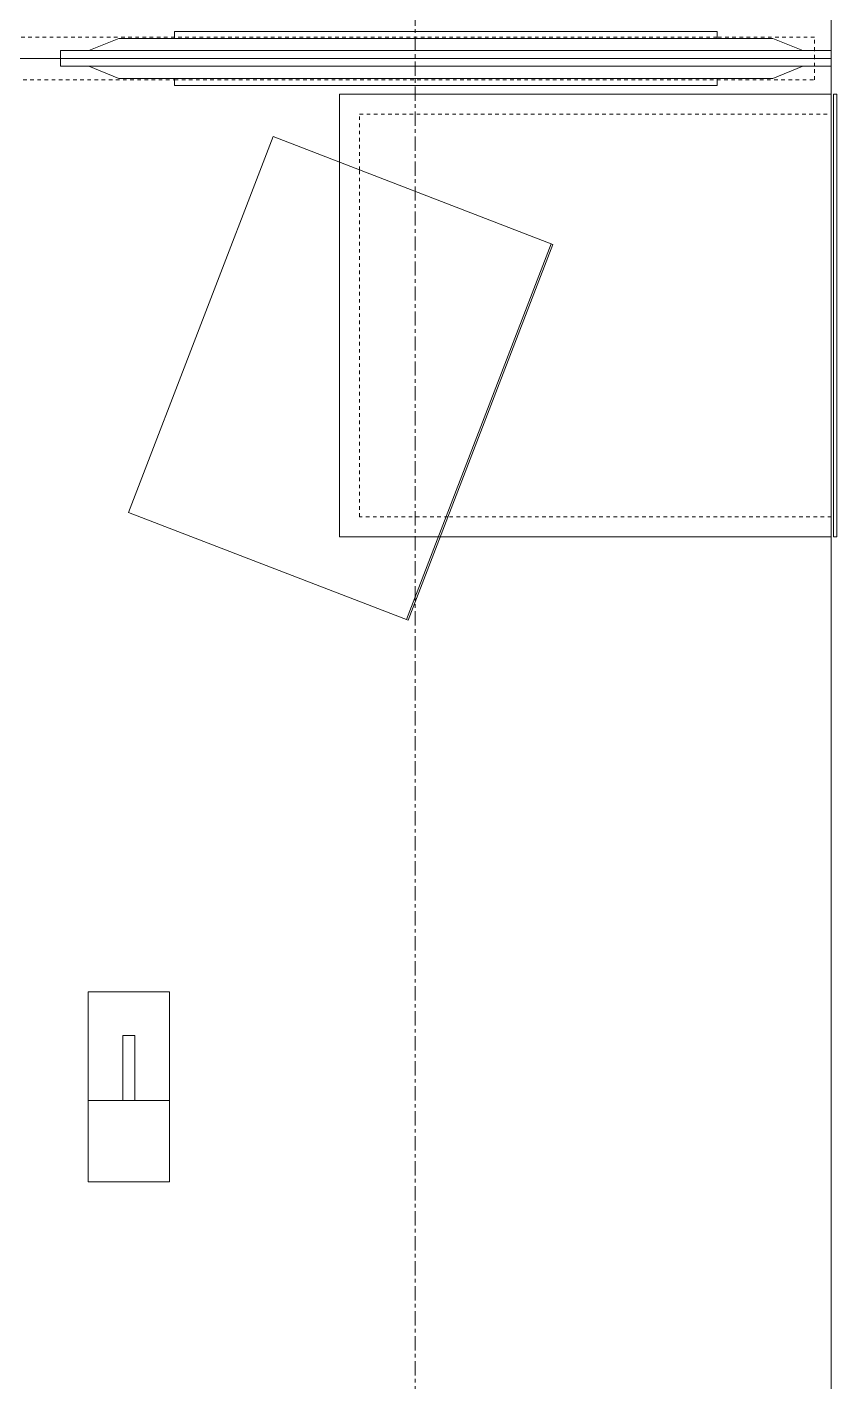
# Model space of a CAD drawing. Header units: inches. Extents: x 29752 to 31446, y 4278 to 5722.
# Drawn here: x 30902.76 to 30931.13, y 4491.04 to 4538.47 of the extents above; entities that cross this region are included whole.
import ezdxf

# ---------------------------------------------------------------- set-up
doc = ezdxf.new("R2010")
doc.units = ezdxf.units.IN
doc.header["$MEASUREMENT"] = 0
doc.linetypes.add('Dash', pattern=[0.25, 0.125, -0.125])
doc.linetypes.add('Grid Line 1_2_', pattern=[0.875, 0.5, -0.125, 0.125, -0.125])
for name, color, linetype, lineweight in [('I-FURN', 30, 'Continuous', 9), ('I-FURN-HDLN', 30, 'Dash', 9), ('S-GRID', 1, 'Continuous', 9)]:
    doc.layers.add(name, color=color, linetype=linetype, lineweight=lineweight)

# ---------------------------------------------------------------- blocks, each defined once
blk = doc.blocks.new('Desk_Structures-Teknion-JNDBB_Structural_Beam_Double_Sided-R2015 - Double Sided-V111-FIRST FLOOR POWER _ SIGNAL')
at = {"layer": 'I-FURN-HDLN'}
for p, q in [((-36.75, -0.945), (-36.75, -7.001)), ((-35.25, -7.001), (-35.25, -0.945)), ((-36.75, -7.001), (-36.75, -25.999)), ((-35.25, -25.999), (-35.25, -7.001)), ((-36.75, -25.999), (-36.75, -29.408)), ((-35.25, -29.408), (-35.25, -25.999)), ((-36.75, -29.408), (-36.276, -29.408)), ((-36.276, -29.408), (-36, -29.408)), ((-36, -29.408), (-35.725, -29.408)), ((-35.725, -29.408), (-35.25, -29.408))]:
    blk.add_line(p, q, dxfattribs=at)
blk = doc.blocks.new('Desk-Teknion-JNWDSN-Double_Sided_Rectangular-R2015 - 60_ Depth-V114-FIRST FLOOR POWER _ SIGNAL')
at = {"layer": 'I-FURN'}
for p, q in [((-36, -0.945), (-36, -3)), ((-36, -3), (-36, -30)), ((-36, -30), (-35.725, -30)), ((-35.725, -30), (36, -30))]:
    blk.add_line(p, q, dxfattribs=at)
blk = doc.blocks.new('Desk-Teknion-JNWDSN-Double_Sided_Rectangular-R2015 - 60_ Depth-6281707-FIRST FLOOR POWER _ SIGNAL')
at = {"layer": 'I-FURN'}
for p, q in [((-36, 30), (-35.724, 30)), ((-36, 3), (-36, 30)), ((-35.724, 30), (35.724, 30)), ((0.479, 6.816), (-3.327, 6.816)), ((-3.327, 6.816), (-3.327, 3.972)), ((3.327, 6.816), (0.479, 6.816)), ((0.479, 6.816), (0.479, 3.972)), ((3.327, 3.972), (3.327, 6.816)), ((-1.8, 5.606), (0.479, 5.606)), ((-1.8, 5.181), (-1.8, 5.606)), ((0.479, 5.181), (-1.8, 5.181)), ((-3.327, 3.972), (0.479, 3.972)), ((0.479, 3.972), (3.327, 3.972)), ((-36, 0.945), (-36, 3))]:
    blk.add_line(p, q, dxfattribs=at)
blk = doc.blocks.new('Storage-Freestanding-Teknion-JNFMP-Mobile_Pedestal_with_Seat-R2015 - Metal-V53-FIRST FLOOR POWER _ SIGNAL')
at = {"layer": 'I-FURN'}
for p, q in [((5.365, 8.55), (-7.75, 8.55)), ((-7.75, 8.55), (-7.75, 5.024)), ((7.75, 8.55), (5.365, 8.55)), ((7.75, -8.67), (7.75, 8.55)), ((-7.75, 5.024), (-7.75, -8.67)), ((-7.75, -8.67), (7.75, -8.67)), ((7.75, -8.749), (-7.75, -8.749)), ((-7.75, -8.749), (-7.75, -8.867)), ((-7.75, -8.867), (7.75, -8.867)), ((7.75, -8.867), (7.75, -8.749))]:
    blk.add_line(p, q, dxfattribs=at)
at = {"layer": 'I-FURN-HDLN'}
for p, q in [((-7.049, 4.755), (-7.049, 7.849)), ((-7.049, 7.849), (5.095, 7.849)), ((5.095, 7.849), (7.049, 7.849)), ((7.049, 7.849), (7.049, -8.67)), ((-7.049, -8.67), (-7.049, 4.755))]:
    blk.add_line(p, q, dxfattribs=at)
blk = doc.blocks.new('Accessories-Teknion-JNAMD-Drawer_Module-R2015 - Letter Size-6171628-FIRST FLOOR POWER _ SIGNAL')
at = {"layer": 'I-FURN'}
for p, q in [((-7.049, -5.22), (-7.049, 5.28)), ((-7.049, 5.28), (7.049, 5.28)), ((-7.049, 5.22), (7.049, 5.22)), ((7.049, 5.28), (7.049, -5.22)), ((7.049, -5.22), (-7.049, -5.22))]:
    blk.add_line(p, q, dxfattribs=at)
blk = doc.blocks.new('Screen-Desk_Mounted-Teknion-JNSAEW-Felt_Elevated-R2015 - Standard Width-V65-FIRST FLOOR POWER _ SIGNAL')
at = {"layer": 'I-FURN'}
for p, q in [((-12.5, 0.276), (-11.452, 0.703)), ((-11.452, 0.703), (11.452, 0.703)), ((-9.499, 0.945), (9.499, 0.945)), ((-9.499, 0.703), (-9.499, 0.945)), ((9.499, 0.703), (-9.499, 0.703)), ((9.499, 0.945), (9.499, 0.703)), ((11.452, 0.703), (12.5, 0.276)), ((-13.5, -0.276), (-13.5, 0.276)), ((-13.5, 0.276), (13.5, 0.276)), ((12.5, 0.276), (-12.5, 0.276)), ((13.5, 0.276), (13.5, -0.276)), ((13.5, -0.276), (-13.5, -0.276)), ((-12.5, -0.276), (12.5, -0.276)), ((-11.452, -0.703), (-12.5, -0.276)), ((12.5, -0.276), (11.452, -0.703)), ((11.452, -0.703), (-11.452, -0.703)), ((-9.499, -0.703), (9.499, -0.703)), ((-9.499, -0.945), (-9.499, -0.703)), ((9.499, -0.945), (-9.499, -0.945)), ((9.499, -0.703), (9.499, -0.945))]:
    blk.add_line(p, q, dxfattribs=at)

msp = doc.modelspace()

# ---------------------------------------------------------------- linework, layer by layer
at = {"layer": 'S-GRID', "linetype": 'Grid Line 1_2_'}
msp.add_line((30916.362, 4277.766), (30916.362, 5698.128), dxfattribs=at)

# ---------------------------------------------------------------- block references
at = {"layer": 'I-FURN'}
for name, p, rotation in [('Desk-Teknion-JNWDSN-Double_Sided_Rectangular-R2015 - 60_ Depth-V114-FIRST FLOOR POWER _ SIGNAL', (30900.931, 4573.37), 89.99999999999991), ('Desk_Structures-Teknion-JNDBB_Structural_Beam_Double_Sided-R2015 - Double Sided-V111-FIRST FLOOR POWER _ SIGNAL', (30900.931, 4573.37), 89.99999999999991), ('Screen-Desk_Mounted-Teknion-JNSAEW-Felt_Elevated-R2015 - Standard Width-V65-FIRST FLOOR POWER _ SIGNAL', (30917.431, 4537.37), 180), ('Desk-Teknion-JNWDSN-Double_Sided_Rectangular-R2015 - 60_ Depth-6281707-FIRST FLOOR POWER _ SIGNAL', (30900.931, 4501.37), 269.9999999999997), ('Storage-Freestanding-Teknion-JNFMP-Mobile_Pedestal_with_Seat-R2015 - Metal-V53-FIRST FLOOR POWER _ SIGNAL', (30922.26, 4528.37), 90.00000000000011), ('Accessories-Teknion-JNAMD-Drawer_Module-R2015 - Letter Size-6171628-FIRST FLOOR POWER _ SIGNAL', (30913.719, 4526.179), 248.9467704166677)]:
    msp.add_blockref(name, p, dxfattribs=dict(at, rotation=rotation))

doc.saveas('drawing.dxf')
